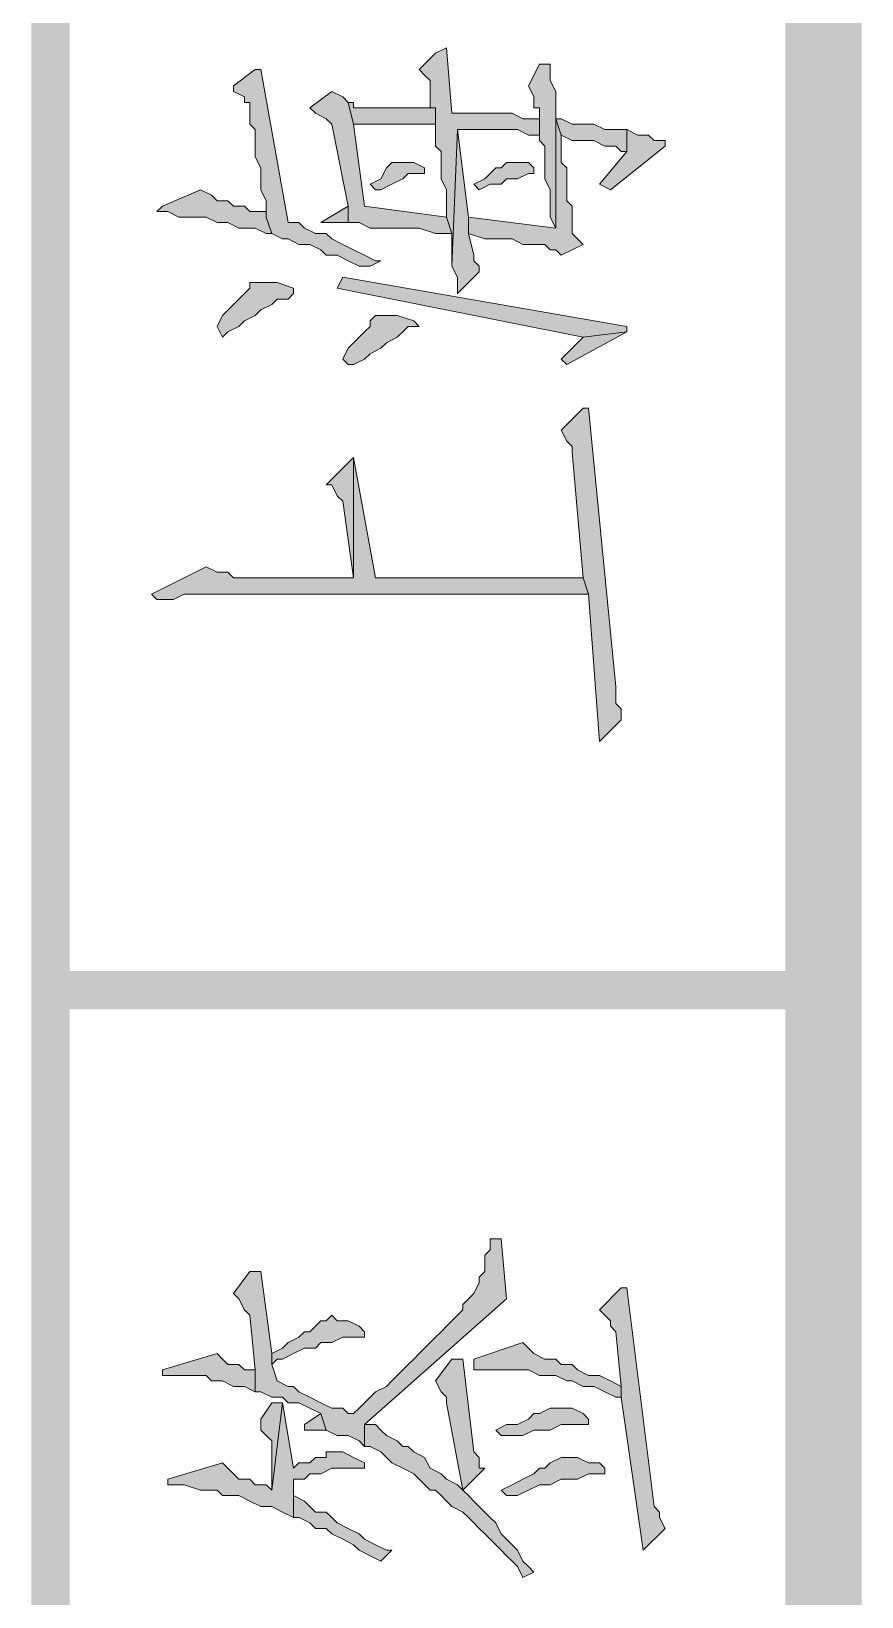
# Model space of a CAD drawing. Header units: millimetres. Extents: x 24 to 410, y 10 to 282.
# Drawn here: x 23.96 to 30.4, y 66.44 to 78.57 of the extents above; entities that cross this region are included whole.
import ezdxf

# ---------------------------------------------------------------- set-up
doc = ezdxf.new("R2010")
doc.units = ezdxf.units.MM

msp = doc.modelspace()

# ---------------------------------------------------------------- hatches: boundary and pattern name
h = msp.add_hatch(color=7)
h.dxf.hatch_style = 2
h.paths.add_polyline_path([(30.395333, 281.643667), (29.802667, 282.236333), (30.395333, 10.244667)])
h = msp.add_hatch(color=7)
h.dxf.hatch_style = 2
h.paths.add_polyline_path([(29.802667, 282.236333), (30.395333, 10.244667), (29.802667, 9.652)])
h = msp.add_hatch(color=7)
h.dxf.hatch_style = 2
h.paths.add_polyline_path([(24.257, 281.94), (23.960667, 281.94), (24.257, 55.837667)])
h = msp.add_hatch(color=7)
h.dxf.hatch_style = 2
h.paths.add_polyline_path([(23.960667, 281.94), (24.257, 55.837667), (23.960667, 55.837667)])
h = msp.add_hatch(color=7)
h.dxf.hatch_style = 2
h.paths.add_polyline_path([(26.966298, 78.274333), (27.008631, 78.232), (27.050965, 78.189667), (27.050965, 77.978), (27.093298, 77.978), (27.093298, 77.681667), (27.135631, 77.639333), (27.135631, 77.427667), (27.177965, 77.343), (27.177965, 77.131333), (27.220298, 77.004333), (27.220298, 76.750333), (27.262631, 77.808667), (27.728298, 77.808667), (27.812965, 77.766333), (27.897631, 77.766333), (27.897631, 77.893333), (27.770631, 77.893333), (27.685965, 77.935667), (27.220298, 77.935667), (27.177965, 78.443667), (27.093298, 78.401333)])
h = msp.add_hatch(color=7)
h.dxf.hatch_style = 2
h.paths.add_polyline_path([(25.527, 78.147333), (25.527, 78.105), (25.611667, 78.062667), (25.611667, 78.020333), (25.654, 78.020333), (25.654, 77.851), (25.696333, 77.808667), (25.696333, 77.597), (25.738667, 77.512333), (25.738667, 77.343), (25.781, 77.258333), (25.781, 77.131333), (25.823333, 77.004333), (25.908, 76.962), (25.950333, 76.962), (26.035, 76.919667), (26.119667, 76.919667), (26.204333, 76.877333), (26.246667, 76.835), (26.331333, 76.835), (26.416, 76.792667), (26.500667, 76.750333), (26.585333, 76.750333), (26.67, 76.792667), (26.627667, 76.792667), (26.543, 76.835), (26.458333, 76.877333), (26.373667, 76.919667), (26.289, 76.962), (26.246667, 77.004333), (26.162, 77.004333), (26.077333, 77.046667), (26.035, 77.089), (25.950333, 77.089), (25.738667, 78.274333), (25.696333, 78.274333)])
h = msp.add_hatch(color=7)
h.dxf.hatch_style = 2
h.paths.add_polyline_path([(27.813, 78.147333), (27.855333, 78.062667), (27.855333, 77.978), (27.897667, 77.978), (27.897667, 77.724), (27.94, 77.681667), (27.94, 77.427667), (27.982333, 77.343), (27.982333, 77.131333), (28.024667, 77.046667), (28.024667, 78.105), (27.982333, 78.189667), (27.982333, 78.316667), (27.897667, 78.316667)])
h = msp.add_hatch(color=7)
h.dxf.hatch_style = 2
h.paths.add_polyline_path([(26.119667, 77.978), (26.162, 77.935667), (26.246667, 77.893333), (26.289, 77.851), (26.416, 77.216), (26.416, 77.089), (26.500667, 77.089), (26.585333, 77.046667), (26.966333, 77.046667), (27.093333, 77.004333), (27.220333, 77.004333), (27.178, 77.131333), (26.543, 77.216), (26.458333, 77.851), (26.416, 78.020333), (26.373667, 78.062667), (26.289, 78.105)])
h = msp.add_hatch(color=7)
h.dxf.hatch_style = 2
h.paths.add_polyline_path([(26.416, 78.020333), (26.458333, 77.851), (27.093333, 77.851), (27.093333, 77.978), (26.458333, 77.978), (26.458333, 78.020333)])
h = msp.add_hatch(color=7)
h.dxf.hatch_style = 2
h.paths.add_polyline_path([(27.347333, 77.131333), (27.347333, 77.004333), (27.474333, 76.962), (27.686, 76.962), (27.770667, 76.919667), (27.94, 76.919667), (27.982333, 76.877333), (28.024667, 76.877333), (28.067, 76.835), (28.236333, 76.919667), (28.194, 76.962), (28.151667, 77.004333), (28.151667, 77.216), (28.109333, 77.258333), (28.109333, 77.300667), (28.109333, 77.512333), (28.067, 77.554667), (28.067, 77.766333), (28.024667, 77.893333), (28.024667, 77.978), (28.024667, 77.046667)])
h = msp.add_hatch(color=7)
h.dxf.hatch_style = 2
h.paths.add_polyline_path([(28.024631, 77.893333), (28.066965, 77.766333), (28.151631, 77.724), (28.320965, 77.724), (28.405631, 77.681667), (28.490298, 77.681667), (28.532631, 77.639333), (28.574965, 77.639333), (28.574965, 77.808667), (28.405631, 77.808667), (28.320965, 77.851), (28.151631, 77.851), (28.066965, 77.893333)])
h = msp.add_hatch(color=7)
h.dxf.hatch_style = 2
h.paths.add_polyline_path([(27.220333, 76.750333), (27.262667, 76.665667), (27.262667, 76.538667), (27.432, 76.708), (27.432, 76.750333), (27.389667, 76.792667), (27.389667, 76.835), (27.347333, 77.004333), (27.347333, 77.131333), (27.262667, 77.808667)])
h = msp.add_hatch(color=7)
h.dxf.hatch_style = 2
h.paths.add_polyline_path([(28.363333, 77.385333), (28.448, 77.343), (28.871333, 77.681667), (28.871333, 77.724), (28.786667, 77.724), (28.744333, 77.766333), (28.659667, 77.766333), (28.575, 77.808667), (28.575, 77.639333)])
h = msp.add_hatch(color=7)
h.dxf.hatch_style = 2
h.paths.add_polyline_path([(26.585333, 77.385333), (26.627667, 77.343), (26.67, 77.343), (26.754667, 77.385333), (26.839333, 77.427667), (26.881667, 77.47), (27.008667, 77.47), (27.008667, 77.512333), (26.924, 77.554667), (26.754667, 77.554667), (26.712333, 77.512333), (26.67, 77.427667)])
h = msp.add_hatch(color=7)
h.dxf.hatch_style = 2
h.paths.add_polyline_path([(27.389667, 77.385333), (27.432, 77.343), (27.516667, 77.385333), (27.601333, 77.385333), (27.643667, 77.427667), (27.728333, 77.427667), (27.813, 77.47), (27.855333, 77.47), (27.855333, 77.512333), (27.813, 77.554667), (27.643667, 77.554667), (27.601333, 77.512333), (27.559, 77.512333), (27.474333, 77.427667)])
h = msp.add_hatch(color=7)
h.dxf.hatch_style = 2
h.paths.add_polyline_path([(24.934369, 77.173667), (25.019035, 77.173667), (25.103702, 77.131333), (25.315369, 77.131333), (25.400035, 77.089), (25.484702, 77.089), (25.569369, 77.046667), (25.696369, 77.046667), (25.781035, 77.004333), (25.823369, 77.004333), (25.781035, 77.131333), (25.781035, 77.173667), (25.654035, 77.173667), (25.611702, 77.216), (25.527035, 77.216), (25.484702, 77.258333), (25.400035, 77.258333), (25.357702, 77.300667), (25.273035, 77.343), (24.976702, 77.216)])
h = msp.add_hatch(color=7)
h.dxf.hatch_style = 2
h.paths.add_polyline_path([(26.204333, 77.089), (26.416, 77.089), (26.416, 77.216)])
h = msp.add_hatch(color=7)
h.dxf.hatch_style = 2
h.paths.add_polyline_path([(26.331333, 76.581), (28.236333, 76.2), (28.575, 76.242333), (28.575, 76.284667), (26.373667, 76.665667)])
h = msp.add_hatch(color=7)
h.dxf.hatch_style = 2
h.paths.add_polyline_path([(25.4, 76.284667), (25.442333, 76.2), (25.484667, 76.242333), (25.569333, 76.284667), (25.611667, 76.327), (25.696333, 76.369333), (25.738667, 76.411667), (25.823333, 76.454), (25.865667, 76.496333), (25.950333, 76.496333), (25.992667, 76.538667), (25.992667, 76.581), (25.865667, 76.623333), (25.654, 76.623333), (25.654, 76.581), (25.611667, 76.538667), (25.569333, 76.496333), (25.527, 76.454), (25.442333, 76.369333)])
h = msp.add_hatch(color=7)
h.dxf.hatch_style = 2
h.paths.add_polyline_path([(26.373667, 76.030667), (26.416, 75.988333), (26.458333, 75.988333), (26.543, 76.030667), (26.585333, 76.073), (26.67, 76.115333), (26.712333, 76.157667), (26.797, 76.2), (26.839333, 76.242333), (26.881667, 76.284667), (26.966333, 76.284667), (26.924, 76.327), (26.797, 76.369333), (26.627667, 76.369333), (26.585333, 76.327), (26.585333, 76.284667), (26.543, 76.242333), (26.500667, 76.2), (26.416, 76.115333)])
h = msp.add_hatch(color=7)
h.dxf.hatch_style = 2
h.paths.add_polyline_path([(28.067035, 76.030667), (28.109369, 75.988333), (28.575035, 76.242333), (28.236369, 76.2)])
h = msp.add_hatch(color=7)
h.dxf.hatch_style = 2
h.paths.add_polyline_path([(28.067035, 75.480333), (28.109369, 75.395667), (28.151702, 75.353333), (28.151702, 75.311), (28.236369, 74.337333), (28.278702, 74.210333), (28.363369, 73.067333), (28.532702, 73.236667), (28.532702, 73.321333), (28.490369, 73.363667), (28.490369, 73.490667), (28.278702, 75.649667), (28.236369, 75.649667)])
h = msp.add_hatch(color=7)
h.dxf.hatch_style = 2
h.paths.add_polyline_path([(24.892035, 74.210333), (24.934369, 74.168), (25.061369, 74.168), (25.146035, 74.210333), (28.278702, 74.210333), (28.236369, 74.337333), (26.627702, 74.337333), (26.458369, 75.268667), (26.458369, 74.337333), (26.373702, 74.337333), (25.527035, 74.337333), (25.484702, 74.379667), (25.400035, 74.379667), (25.315369, 74.422)])
h = msp.add_hatch(color=7)
h.dxf.hatch_style = 2
h.paths.add_polyline_path([(26.246667, 75.057), (26.289, 75.057), (26.331333, 74.972333), (26.373667, 74.93), (26.458333, 74.337333), (26.458333, 75.268667), (26.416, 75.226333)])
h = msp.add_hatch(color=7)
h.dxf.hatch_style = 2
h.paths.add_polyline_path([(24.13, 71.289333), (24.13, 70.993), (30.099, 71.289333)])
h = msp.add_hatch(color=7)
h.dxf.hatch_style = 2
h.paths.add_polyline_path([(24.13, 70.993), (30.099, 71.289333), (30.099, 70.993)])
h = msp.add_hatch(color=7)
h.dxf.hatch_style = 2
h.paths.add_polyline_path([(25.527, 68.791667), (25.569333, 68.749333), (25.611667, 68.664667), (25.654, 68.622333), (25.696333, 68.199), (25.696333, 68.029667), (25.738667, 68.029667), (25.823333, 67.987333), (25.908, 67.987333), (25.950333, 67.945), (26.035, 67.945), (26.119667, 67.902667), (26.204333, 67.860333), (26.246667, 67.733333), (26.331333, 67.691), (26.416, 67.691), (26.500667, 67.648667), (26.543, 67.606333), (26.543, 67.775667), (27.643667, 68.749333), (27.601333, 69.215), (27.516667, 69.215), (27.516667, 69.130333), (27.474333, 69.088), (27.474333, 68.961), (27.432, 68.918667), (27.432, 68.876333), (27.389667, 68.791667), (27.347333, 68.749333), (27.305, 68.707), (27.305, 68.664667), (27.262667, 68.622333), (27.220333, 68.58), (27.178, 68.537667), (27.135667, 68.495333), (27.093333, 68.453), (27.051, 68.410667), (27.008667, 68.368333), (26.966333, 68.326), (26.924, 68.283667), (26.881667, 68.241333), (26.839333, 68.199), (26.754667, 68.114333), (26.712333, 68.072), (26.627667, 68.029667), (26.585333, 67.987333), (26.500667, 67.902667), (26.458333, 67.860333), (26.416, 67.860333), (26.373667, 67.902667), (26.289, 67.902667), (26.204333, 67.945), (26.119667, 67.987333), (26.035, 68.029667), (25.992667, 68.072), (25.950333, 68.072), (25.865667, 68.114333), (25.823333, 68.241333), (25.823333, 68.326), (25.738667, 68.961), (25.654, 68.961)])
h = msp.add_hatch(color=7)
h.dxf.hatch_style = 2
h.paths.add_polyline_path([(28.363333, 68.664667), (28.405667, 68.622333), (28.448, 68.58), (28.448, 68.537667), (28.490333, 68.495333), (28.532667, 68.072), (28.532667, 67.987333), (28.702, 66.802), (28.871333, 66.971333), (28.829, 67.056), (28.829, 67.098333), (28.786667, 67.140667), (28.575, 68.834), (28.532667, 68.834)])
h = msp.add_hatch(color=7)
h.dxf.hatch_style = 2
h.paths.add_polyline_path([(25.823333, 68.326), (25.823333, 68.241333), (25.865667, 68.283667), (25.908, 68.283667), (25.992667, 68.326), (26.077333, 68.368333), (26.162, 68.368333), (26.204333, 68.410667), (26.289, 68.410667), (26.373667, 68.453), (26.543, 68.453), (26.543, 68.495333), (26.500667, 68.537667), (26.416, 68.58), (26.331333, 68.58), (26.289, 68.622333), (26.246667, 68.58), (26.204333, 68.58), (26.119667, 68.495333), (26.077333, 68.495333), (26.035, 68.453), (25.950333, 68.410667), (25.908, 68.368333)])
h = msp.add_hatch(color=7)
h.dxf.hatch_style = 2
h.paths.add_polyline_path([(27.389667, 68.199), (27.813, 68.199), (27.897667, 68.156667), (28.024667, 68.156667), (28.109333, 68.114333), (28.151667, 68.114333), (28.236333, 68.072), (28.321, 68.072), (28.405667, 68.029667), (28.490333, 67.987333), (28.532667, 67.987333), (28.532667, 68.072), (28.448, 68.114333), (28.363333, 68.156667), (28.278667, 68.156667), (28.194, 68.199), (28.151667, 68.241333), (28.067, 68.241333), (28.024667, 68.283667), (27.94, 68.283667), (27.855333, 68.326), (27.813, 68.368333), (27.770667, 68.410667), (27.389667, 68.283667)])
h = msp.add_hatch(color=7)
h.dxf.hatch_style = 2
h.paths.add_polyline_path([(24.976667, 68.199), (24.976667, 68.156667), (25.019, 68.156667), (25.315333, 68.156667), (25.357667, 68.114333), (25.442333, 68.114333), (25.527, 68.072), (25.611667, 68.072), (25.696333, 68.029667), (25.696333, 68.199), (25.611667, 68.199), (25.569333, 68.241333), (25.484667, 68.241333), (25.442333, 68.283667), (25.4, 68.326)])
h = msp.add_hatch(color=7)
h.dxf.hatch_style = 2
h.paths.add_polyline_path([(27.093333, 68.114333), (27.135667, 68.029667), (27.178, 67.987333), (27.178, 67.945), (27.305, 67.267667), (27.474333, 67.437), (27.432, 67.437), (27.432, 67.521667), (27.389667, 67.564), (27.305, 68.283667), (27.220333, 68.283667)])
h = msp.add_hatch(color=7)
h.dxf.hatch_style = 2
h.paths.add_polyline_path([(25.019, 67.352333), (25.019, 67.31), (25.061333, 67.31), (25.146, 67.31), (25.273, 67.267667), (25.4, 67.267667), (25.442333, 67.225333), (25.569333, 67.225333), (25.654, 67.183), (25.738667, 67.140667), (25.823333, 67.140667), (25.908, 67.098333), (25.992667, 67.056), (25.992667, 67.352333), (26.077333, 67.352333), (26.119667, 67.394667), (26.204333, 67.394667), (26.289, 67.437), (26.543, 67.437), (26.543, 67.479333), (26.458333, 67.521667), (26.373667, 67.564), (26.246667, 67.564), (26.246667, 67.521667), (26.162, 67.521667), (26.119667, 67.479333), (26.035, 67.479333), (25.992667, 67.437), (25.908, 67.945), (25.823333, 67.267667), (25.781, 67.31), (25.696333, 67.31), (25.654, 67.352333), (25.569333, 67.352333), (25.527, 67.394667), (25.484667, 67.437), (25.442333, 67.479333)])
h = msp.add_hatch(color=7)
h.dxf.hatch_style = 2
h.paths.add_polyline_path([(25.738667, 67.818), (25.738667, 67.733333), (25.781, 67.691), (25.823333, 67.648667), (25.823333, 67.267667), (25.908, 67.945), (25.823333, 67.945)])
h = msp.add_hatch(color=7)
h.dxf.hatch_style = 2
h.paths.add_polyline_path([(26.077333, 67.775667), (26.077333, 67.733333), (26.119667, 67.733333), (26.246667, 67.733333), (26.204333, 67.860333)])
h = msp.add_hatch(color=7)
h.dxf.hatch_style = 2
h.paths.add_polyline_path([(27.559, 67.733333), (27.601333, 67.691), (27.770667, 67.691), (27.855333, 67.733333), (27.982333, 67.733333), (28.067, 67.775667), (28.278667, 67.775667), (28.278667, 67.818), (28.236333, 67.860333), (28.151667, 67.902667), (27.982333, 67.902667), (27.897667, 67.860333), (27.855333, 67.860333), (27.813, 67.818), (27.728333, 67.775667), (27.643667, 67.775667)])
h = msp.add_hatch(color=7)
h.dxf.hatch_style = 2
h.paths.add_polyline_path([(26.543, 67.606333), (26.585333, 67.606333), (26.67, 67.564), (26.712333, 67.521667), (26.754667, 67.479333), (26.839333, 67.437), (26.924, 67.394667), (26.966333, 67.352333), (27.051, 67.267667), (27.093333, 67.267667), (27.135667, 67.225333), (27.178, 67.183), (27.220333, 67.140667), (27.305, 67.098333), (27.347333, 67.056), (27.389667, 67.013667), (27.432, 66.971333), (27.474333, 66.929), (27.516667, 66.886667), (27.601333, 66.802), (27.643667, 66.759667), (27.686, 66.717333), (27.728333, 66.675), (27.770667, 66.590333), (27.855333, 66.632667), (27.813, 66.675), (27.770667, 66.717333), (27.728333, 66.802), (27.686, 66.844333), (27.643667, 66.886667), (27.601333, 66.929), (27.559, 67.013667), (27.516667, 67.056), (27.474333, 67.098333), (27.432, 67.140667), (27.389667, 67.183), (27.347333, 67.225333), (27.305, 67.267667), (27.262667, 67.31), (27.178, 67.352333), (27.135667, 67.394667), (27.051, 67.437), (27.008667, 67.521667), (26.924, 67.564), (26.881667, 67.606333), (26.839333, 67.606333), (26.797, 67.648667), (26.712333, 67.691), (26.67, 67.733333), (26.627667, 67.775667), (26.543, 67.775667)])
h = msp.add_hatch(color=7)
h.dxf.hatch_style = 2
h.paths.add_polyline_path([(27.601333, 67.267667), (27.643667, 67.225333), (27.728333, 67.225333), (27.813, 67.267667), (27.897667, 67.31), (27.982333, 67.31), (28.067, 67.352333), (28.194, 67.352333), (28.278667, 67.394667), (28.405667, 67.394667), (28.405667, 67.437), (28.363333, 67.479333), (28.278667, 67.479333), (28.194, 67.521667), (28.067, 67.521667), (27.982333, 67.479333), (27.94, 67.437), (27.897667, 67.437), (27.855333, 67.394667), (27.770667, 67.352333), (27.686, 67.31)])
h = msp.add_hatch(color=7)
h.dxf.hatch_style = 2
h.paths.add_polyline_path([(25.992702, 67.056), (26.035035, 67.056), (26.119702, 67.013667), (26.162035, 66.971333), (26.246702, 66.971333), (26.289035, 66.929), (26.373702, 66.886667), (26.458369, 66.844333), (26.500702, 66.802), (26.585369, 66.759667), (26.670035, 66.717333), (26.754702, 66.802), (26.712369, 66.802), (26.627702, 66.844333), (26.543035, 66.886667), (26.500702, 66.929), (26.416035, 66.971333), (26.331369, 67.013667), (26.289035, 67.056), (26.246702, 67.098333), (26.162035, 67.098333), (26.119702, 67.140667), (26.077369, 67.183), (25.992702, 67.225333), (25.992702, 67.352333)])

# ---------------------------------------------------------------- linework, layer by layer
at = {"color": 7, "lineweight": 0}
for points in [[(26.966298, 78.274333), (27.008631, 78.232), (27.050965, 78.189667), (27.050965, 77.978), (27.093298, 77.978), (27.093298, 77.681667), (27.135631, 77.639333), (27.135631, 77.427667), (27.177965, 77.343), (27.177965, 77.131333), (27.220298, 77.004333), (27.220298, 76.750333), (27.262631, 77.808667), (27.728298, 77.808667), (27.812965, 77.766333), (27.897631, 77.766333), (27.897631, 77.893333), (27.770631, 77.893333), (27.685965, 77.935667), (27.220298, 77.935667), (27.177965, 78.443667), (27.093298, 78.401333)], [(25.527, 78.147333), (25.527, 78.105), (25.611667, 78.062667), (25.611667, 78.020333), (25.654, 78.020333), (25.654, 77.851), (25.696333, 77.808667), (25.696333, 77.597), (25.738667, 77.512333), (25.738667, 77.343), (25.781, 77.258333), (25.781, 77.131333), (25.823333, 77.004333), (25.908, 76.962), (25.950333, 76.962), (26.035, 76.919667), (26.119667, 76.919667), (26.204333, 76.877333), (26.246667, 76.835), (26.331333, 76.835), (26.416, 76.792667), (26.500667, 76.750333), (26.585333, 76.750333), (26.67, 76.792667), (26.627667, 76.792667), (26.543, 76.835), (26.458333, 76.877333), (26.373667, 76.919667), (26.289, 76.962), (26.246667, 77.004333), (26.162, 77.004333), (26.077333, 77.046667), (26.035, 77.089), (25.950333, 77.089), (25.738667, 78.274333), (25.696333, 78.274333)], [(27.813, 78.147333), (27.855333, 78.062667), (27.855333, 77.978), (27.897667, 77.978), (27.897667, 77.724), (27.94, 77.681667), (27.94, 77.427667), (27.982333, 77.343), (27.982333, 77.131333), (28.024667, 77.046667), (28.024667, 78.105), (27.982333, 78.189667), (27.982333, 78.316667), (27.897667, 78.316667)], [(26.119667, 77.978), (26.162, 77.935667), (26.246667, 77.893333), (26.289, 77.851), (26.416, 77.216), (26.416, 77.089), (26.500667, 77.089), (26.585333, 77.046667), (26.966333, 77.046667), (27.093333, 77.004333), (27.220333, 77.004333), (27.178, 77.131333), (26.543, 77.216), (26.458333, 77.851), (26.416, 78.020333), (26.373667, 78.062667), (26.289, 78.105)], [(26.416, 78.020333), (26.458333, 77.851), (27.093333, 77.851), (27.093333, 77.978), (26.458333, 77.978), (26.458333, 78.020333)], [(27.347333, 77.131333), (27.347333, 77.004333), (27.474333, 76.962), (27.686, 76.962), (27.770667, 76.919667), (27.94, 76.919667), (27.982333, 76.877333), (28.024667, 76.877333), (28.067, 76.835), (28.236333, 76.919667), (28.194, 76.962), (28.151667, 77.004333), (28.151667, 77.216), (28.109333, 77.258333), (28.109333, 77.300667), (28.109333, 77.512333), (28.067, 77.554667), (28.067, 77.766333), (28.024667, 77.893333), (28.024667, 77.978), (28.024667, 77.046667)], [(28.024631, 77.893333), (28.066965, 77.766333), (28.151631, 77.724), (28.320965, 77.724), (28.405631, 77.681667), (28.490298, 77.681667), (28.532631, 77.639333), (28.574965, 77.639333), (28.574965, 77.808667), (28.405631, 77.808667), (28.320965, 77.851), (28.151631, 77.851), (28.066965, 77.893333)], [(27.220333, 76.750333), (27.262667, 76.665667), (27.262667, 76.538667), (27.432, 76.708), (27.432, 76.750333), (27.389667, 76.792667), (27.389667, 76.835), (27.347333, 77.004333), (27.347333, 77.131333), (27.262667, 77.808667)], [(28.363333, 77.385333), (28.448, 77.343), (28.871333, 77.681667), (28.871333, 77.724), (28.786667, 77.724), (28.744333, 77.766333), (28.659667, 77.766333), (28.575, 77.808667), (28.575, 77.639333)], [(26.585333, 77.385333), (26.627667, 77.343), (26.67, 77.343), (26.754667, 77.385333), (26.839333, 77.427667), (26.881667, 77.47), (27.008667, 77.47), (27.008667, 77.512333), (26.924, 77.554667), (26.754667, 77.554667), (26.712333, 77.512333), (26.67, 77.427667)], [(27.389667, 77.385333), (27.432, 77.343), (27.516667, 77.385333), (27.601333, 77.385333), (27.643667, 77.427667), (27.728333, 77.427667), (27.813, 77.47), (27.855333, 77.47), (27.855333, 77.512333), (27.813, 77.554667), (27.643667, 77.554667), (27.601333, 77.512333), (27.559, 77.512333), (27.474333, 77.427667)], [(24.934369, 77.173667), (25.019035, 77.173667), (25.103702, 77.131333), (25.315369, 77.131333), (25.400035, 77.089), (25.484702, 77.089), (25.569369, 77.046667), (25.696369, 77.046667), (25.781035, 77.004333), (25.823369, 77.004333), (25.781035, 77.131333), (25.781035, 77.173667), (25.654035, 77.173667), (25.611702, 77.216), (25.527035, 77.216), (25.484702, 77.258333), (25.400035, 77.258333), (25.357702, 77.300667), (25.273035, 77.343), (24.976702, 77.216)], [(26.204333, 77.089), (26.416, 77.089), (26.416, 77.216)], [(26.331333, 76.581), (28.236333, 76.2), (28.575, 76.242333), (28.575, 76.284667), (26.373667, 76.665667)], [(25.4, 76.284667), (25.442333, 76.2), (25.484667, 76.242333), (25.569333, 76.284667), (25.611667, 76.327), (25.696333, 76.369333), (25.738667, 76.411667), (25.823333, 76.454), (25.865667, 76.496333), (25.950333, 76.496333), (25.992667, 76.538667), (25.992667, 76.581), (25.865667, 76.623333), (25.654, 76.623333), (25.654, 76.581), (25.611667, 76.538667), (25.569333, 76.496333), (25.527, 76.454), (25.442333, 76.369333)], [(26.373667, 76.030667), (26.416, 75.988333), (26.458333, 75.988333), (26.543, 76.030667), (26.585333, 76.073), (26.67, 76.115333), (26.712333, 76.157667), (26.797, 76.2), (26.839333, 76.242333), (26.881667, 76.284667), (26.966333, 76.284667), (26.924, 76.327), (26.797, 76.369333), (26.627667, 76.369333), (26.585333, 76.327), (26.585333, 76.284667), (26.543, 76.242333), (26.500667, 76.2), (26.416, 76.115333)], [(28.067035, 76.030667), (28.109369, 75.988333), (28.575035, 76.242333), (28.236369, 76.2)], [(28.067035, 75.480333), (28.109369, 75.395667), (28.151702, 75.353333), (28.151702, 75.311), (28.236369, 74.337333), (28.278702, 74.210333), (28.363369, 73.067333), (28.532702, 73.236667), (28.532702, 73.321333), (28.490369, 73.363667), (28.490369, 73.490667), (28.278702, 75.649667), (28.236369, 75.649667)], [(24.892035, 74.210333), (24.934369, 74.168), (25.061369, 74.168), (25.146035, 74.210333), (28.278702, 74.210333), (28.236369, 74.337333), (26.627702, 74.337333), (26.458369, 75.268667), (26.458369, 74.337333), (26.373702, 74.337333), (25.527035, 74.337333), (25.484702, 74.379667), (25.400035, 74.379667), (25.315369, 74.422)], [(26.246667, 75.057), (26.289, 75.057), (26.331333, 74.972333), (26.373667, 74.93), (26.458333, 74.337333), (26.458333, 75.268667), (26.416, 75.226333)], [(25.527, 68.791667), (25.569333, 68.749333), (25.611667, 68.664667), (25.654, 68.622333), (25.696333, 68.199), (25.696333, 68.029667), (25.738667, 68.029667), (25.823333, 67.987333), (25.908, 67.987333), (25.950333, 67.945), (26.035, 67.945), (26.119667, 67.902667), (26.204333, 67.860333), (26.246667, 67.733333), (26.331333, 67.691), (26.416, 67.691), (26.500667, 67.648667), (26.543, 67.606333), (26.543, 67.775667), (27.643667, 68.749333), (27.601333, 69.215), (27.516667, 69.215), (27.516667, 69.130333), (27.474333, 69.088), (27.474333, 68.961), (27.432, 68.918667), (27.432, 68.876333), (27.389667, 68.791667), (27.347333, 68.749333), (27.305, 68.707), (27.305, 68.664667), (27.262667, 68.622333), (27.220333, 68.58), (27.178, 68.537667), (27.135667, 68.495333), (27.093333, 68.453), (27.051, 68.410667), (27.008667, 68.368333), (26.966333, 68.326), (26.924, 68.283667), (26.881667, 68.241333), (26.839333, 68.199), (26.754667, 68.114333), (26.712333, 68.072), (26.627667, 68.029667), (26.585333, 67.987333), (26.500667, 67.902667), (26.458333, 67.860333), (26.416, 67.860333), (26.373667, 67.902667), (26.289, 67.902667), (26.204333, 67.945), (26.119667, 67.987333), (26.035, 68.029667), (25.992667, 68.072), (25.950333, 68.072), (25.865667, 68.114333), (25.823333, 68.241333), (25.823333, 68.326), (25.738667, 68.961), (25.654, 68.961)], [(28.363333, 68.664667), (28.405667, 68.622333), (28.448, 68.58), (28.448, 68.537667), (28.490333, 68.495333), (28.532667, 68.072), (28.532667, 67.987333), (28.702, 66.802), (28.871333, 66.971333), (28.829, 67.056), (28.829, 67.098333), (28.786667, 67.140667), (28.575, 68.834), (28.532667, 68.834)], [(25.823333, 68.326), (25.823333, 68.241333), (25.865667, 68.283667), (25.908, 68.283667), (25.992667, 68.326), (26.077333, 68.368333), (26.162, 68.368333), (26.204333, 68.410667), (26.289, 68.410667), (26.373667, 68.453), (26.543, 68.453), (26.543, 68.495333), (26.500667, 68.537667), (26.416, 68.58), (26.331333, 68.58), (26.289, 68.622333), (26.246667, 68.58), (26.204333, 68.58), (26.119667, 68.495333), (26.077333, 68.495333), (26.035, 68.453), (25.950333, 68.410667), (25.908, 68.368333)], [(27.389667, 68.199), (27.813, 68.199), (27.897667, 68.156667), (28.024667, 68.156667), (28.109333, 68.114333), (28.151667, 68.114333), (28.236333, 68.072), (28.321, 68.072), (28.405667, 68.029667), (28.490333, 67.987333), (28.532667, 67.987333), (28.532667, 68.072), (28.448, 68.114333), (28.363333, 68.156667), (28.278667, 68.156667), (28.194, 68.199), (28.151667, 68.241333), (28.067, 68.241333), (28.024667, 68.283667), (27.94, 68.283667), (27.855333, 68.326), (27.813, 68.368333), (27.770667, 68.410667), (27.389667, 68.283667)], [(24.976667, 68.199), (24.976667, 68.156667), (25.019, 68.156667), (25.315333, 68.156667), (25.357667, 68.114333), (25.442333, 68.114333), (25.527, 68.072), (25.611667, 68.072), (25.696333, 68.029667), (25.696333, 68.199), (25.611667, 68.199), (25.569333, 68.241333), (25.484667, 68.241333), (25.442333, 68.283667), (25.4, 68.326)], [(27.093333, 68.114333), (27.135667, 68.029667), (27.178, 67.987333), (27.178, 67.945), (27.305, 67.267667), (27.474333, 67.437), (27.432, 67.437), (27.432, 67.521667), (27.389667, 67.564), (27.305, 68.283667), (27.220333, 68.283667)], [(25.019, 67.352333), (25.019, 67.31), (25.061333, 67.31), (25.146, 67.31), (25.273, 67.267667), (25.4, 67.267667), (25.442333, 67.225333), (25.569333, 67.225333), (25.654, 67.183), (25.738667, 67.140667), (25.823333, 67.140667), (25.908, 67.098333), (25.992667, 67.056), (25.992667, 67.352333), (26.077333, 67.352333), (26.119667, 67.394667), (26.204333, 67.394667), (26.289, 67.437), (26.543, 67.437), (26.543, 67.479333), (26.458333, 67.521667), (26.373667, 67.564), (26.246667, 67.564), (26.246667, 67.521667), (26.162, 67.521667), (26.119667, 67.479333), (26.035, 67.479333), (25.992667, 67.437), (25.908, 67.945), (25.823333, 67.267667), (25.781, 67.31), (25.696333, 67.31), (25.654, 67.352333), (25.569333, 67.352333), (25.527, 67.394667), (25.484667, 67.437), (25.442333, 67.479333)], [(25.738667, 67.818), (25.738667, 67.733333), (25.781, 67.691), (25.823333, 67.648667), (25.823333, 67.267667), (25.908, 67.945), (25.823333, 67.945)], [(26.077333, 67.775667), (26.077333, 67.733333), (26.119667, 67.733333), (26.246667, 67.733333), (26.204333, 67.860333)], [(27.559, 67.733333), (27.601333, 67.691), (27.770667, 67.691), (27.855333, 67.733333), (27.982333, 67.733333), (28.067, 67.775667), (28.278667, 67.775667), (28.278667, 67.818), (28.236333, 67.860333), (28.151667, 67.902667), (27.982333, 67.902667), (27.897667, 67.860333), (27.855333, 67.860333), (27.813, 67.818), (27.728333, 67.775667), (27.643667, 67.775667)], [(26.543, 67.606333), (26.585333, 67.606333), (26.67, 67.564), (26.712333, 67.521667), (26.754667, 67.479333), (26.839333, 67.437), (26.924, 67.394667), (26.966333, 67.352333), (27.051, 67.267667), (27.093333, 67.267667), (27.135667, 67.225333), (27.178, 67.183), (27.220333, 67.140667), (27.305, 67.098333), (27.347333, 67.056), (27.389667, 67.013667), (27.432, 66.971333), (27.474333, 66.929), (27.516667, 66.886667), (27.601333, 66.802), (27.643667, 66.759667), (27.686, 66.717333), (27.728333, 66.675), (27.770667, 66.590333), (27.855333, 66.632667), (27.813, 66.675), (27.770667, 66.717333), (27.728333, 66.802), (27.686, 66.844333), (27.643667, 66.886667), (27.601333, 66.929), (27.559, 67.013667), (27.516667, 67.056), (27.474333, 67.098333), (27.432, 67.140667), (27.389667, 67.183), (27.347333, 67.225333), (27.305, 67.267667), (27.262667, 67.31), (27.178, 67.352333), (27.135667, 67.394667), (27.051, 67.437), (27.008667, 67.521667), (26.924, 67.564), (26.881667, 67.606333), (26.839333, 67.606333), (26.797, 67.648667), (26.712333, 67.691), (26.67, 67.733333), (26.627667, 67.775667), (26.543, 67.775667)], [(27.601333, 67.267667), (27.643667, 67.225333), (27.728333, 67.225333), (27.813, 67.267667), (27.897667, 67.31), (27.982333, 67.31), (28.067, 67.352333), (28.194, 67.352333), (28.278667, 67.394667), (28.405667, 67.394667), (28.405667, 67.437), (28.363333, 67.479333), (28.278667, 67.479333), (28.194, 67.521667), (28.067, 67.521667), (27.982333, 67.479333), (27.94, 67.437), (27.897667, 67.437), (27.855333, 67.394667), (27.770667, 67.352333), (27.686, 67.31)], [(25.992702, 67.056), (26.035035, 67.056), (26.119702, 67.013667), (26.162035, 66.971333), (26.246702, 66.971333), (26.289035, 66.929), (26.373702, 66.886667), (26.458369, 66.844333), (26.500702, 66.802), (26.585369, 66.759667), (26.670035, 66.717333), (26.754702, 66.802), (26.712369, 66.802), (26.627702, 66.844333), (26.543035, 66.886667), (26.500702, 66.929), (26.416035, 66.971333), (26.331369, 67.013667), (26.289035, 67.056), (26.246702, 67.098333), (26.162035, 67.098333), (26.119702, 67.140667), (26.077369, 67.183), (25.992702, 67.225333), (25.992702, 67.352333)]]:
    msp.add_lwpolyline(points, close=True, dxfattribs=at)

doc.saveas('drawing.dxf')
